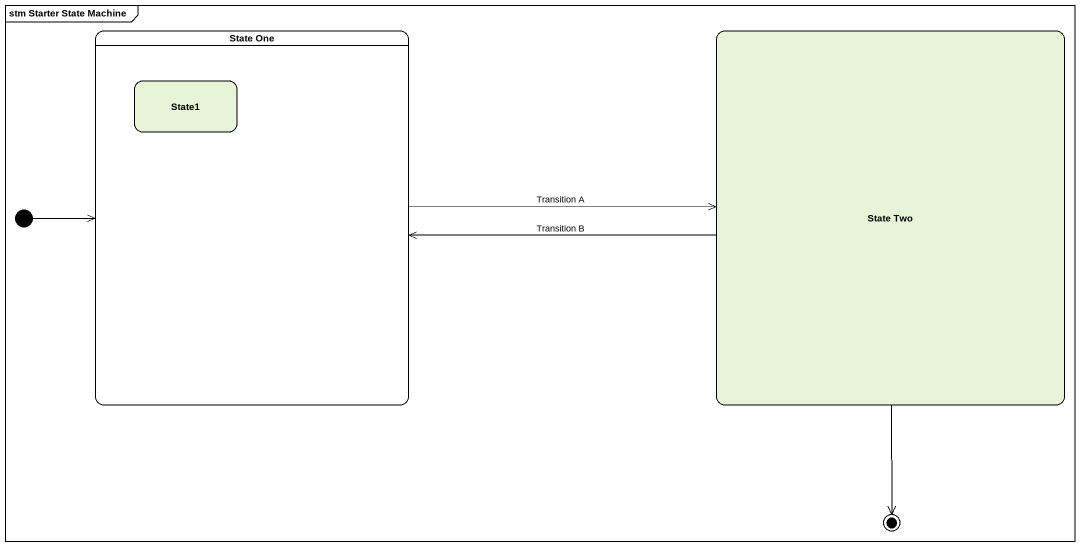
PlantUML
@startuml
mainframe stm Starter State Machine
hide empty description
state "State One" as State_One {
  state State1
}
state "State Two" as State_Two
[*] -right-> State_One
State_One -right-> State_Two : Transition A
State_Two -left-> State_One : Transition B
State_Two --> [*]
@enduml
